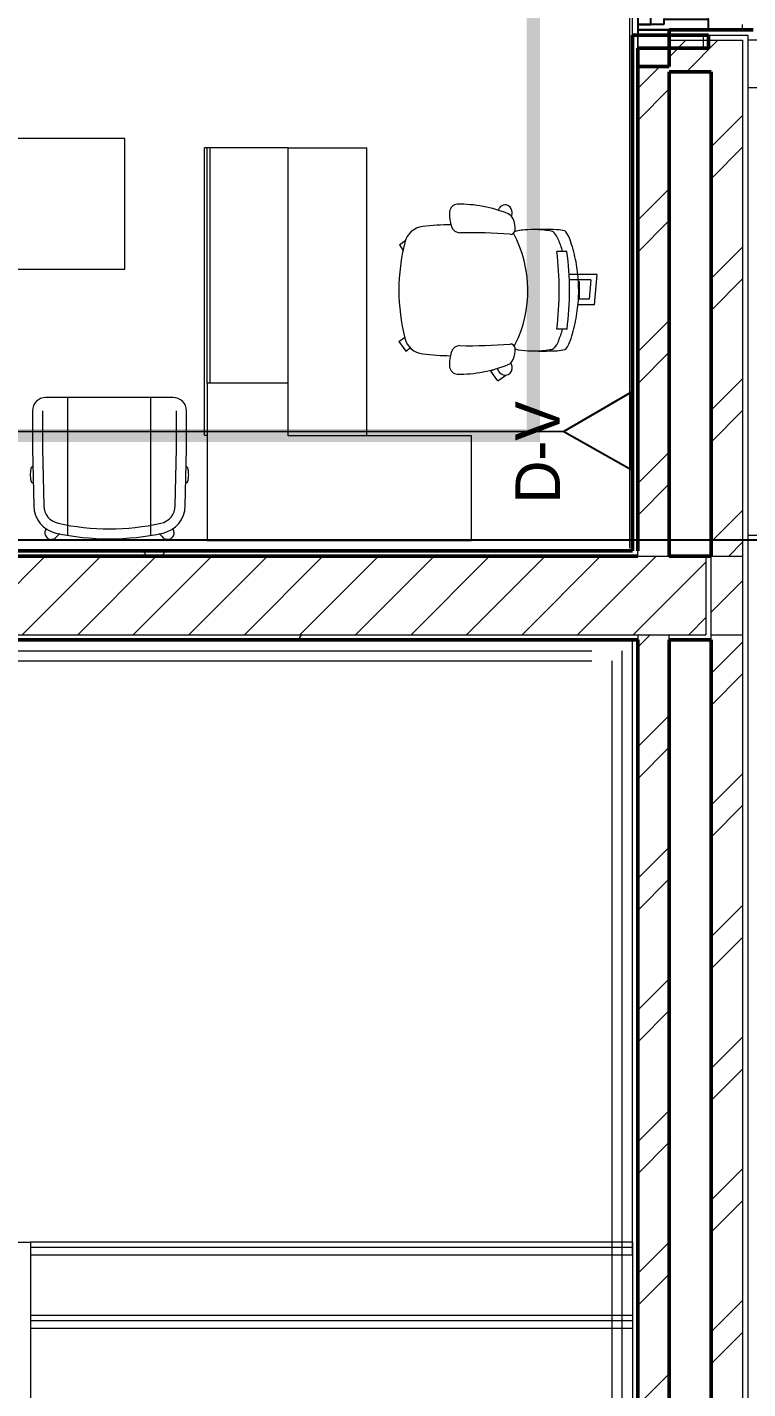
# Model space of a CAD drawing. Header units: millimetres. Extents: x -9358 to 257996, y -67499 to 9117.
# Drawn here: x 14418 to 17170, y -31968 to -26768 of the extents above; entities that cross this region are included whole.
import ezdxf

# ---------------------------------------------------------------- set-up
doc = ezdxf.new("R2010")
doc.units = ezdxf.units.MM
doc.header["$LTSCALE"] = 1000
doc.linetypes.add('Overhead', pattern=[3.96875, 2.38125, -1.5875])
for name, color, linetype, lineweight in [('A-FLR-PAT', 8, 'Continuous', 18), ('A-FRN', 8, 'Continuous', 9), ('A-HND-30', 8, 'Continuous', 9), ('A-HND-30-1', 8, 'Overhead', 9), ('A-ROM-NAM', 8, 'Continuous', 9), ('A-STP-1', 8, 'Overhead', 9), ('A-WAL-CLD', 8, 'Continuous', 9), ('A-WAL-CMU', 8, 'Continuous', 50), ('A-WAL-LOW-20', 8, 'Continuous', 18), ('A-WAL-LOW-30', 8, 'Continuous', 18), ('A-WAL-PAT-1', 8, 'Continuous', 9), ('A-WIN', 8, 'Continuous', 9), ('A-WIN-1', 8, 'Continuous', 25), ('A-WIN-2', 8, 'Continuous', 18)]:
    doc.layers.add(name, color=color, linetype=linetype, lineweight=lineweight)
for name, color, linetype in [('CCTV', 4, 'Continuous'), ('CCTVNET', 6, 'Continuous'), ('DATANET', 4, 'Continuous'), ('F POINT AGN', 7, 'Continuous'), ('Route - rack2', 7, 'Continuous')]:
    doc.layers.add(name, color=color, linetype=linetype)
pattern_1 = [(45, (0, 0), (-251.4472, 251.4472), []), (45, (0, 381), (-251.4472, 251.4472), [])]
pattern_2 = [(0, (0, 0), (812.8, 203.2), [33.528, -576.072, 33.528, -576.072, -3251.2]), (0, (0, 0), (812.8, 203.2), [-1219.2, 33.528, -1185.672, 33.528, -576.072, -1422.4]), (0, (0, 0), (812.8, 203.2), [-3048, 33.528, -372.872, 33.528, -982.472]), (120, (304.8, 101.6), (-582.3764, 602.3054), [33.528, -576.072, 33.528, -576.072, -3251.2]), (120, (304.8, 101.6), (-582.3764, 602.3054), [-1219.2, 33.528, -1185.672, 33.528, -576.072, -1422.4]), (120, (304.8, 101.6), (-582.3764, 602.3054), [-3048, 33.528, -372.872, 33.528, -982.472]), (240, (406.4, 508), (-230.4236, -805.5054), [33.528, -576.072, 33.528, -576.072, -3251.2]), (240, (406.4, 508), (-230.4236, -805.5054), [-1219.2, 33.528, -1185.672, 33.528, -576.072, -1422.4]), (240, (406.4, 508), (-230.4236, -805.5054), [-3048, 33.528, -372.872, 33.528, -982.472])]

# ---------------------------------------------------------------- blocks, each defined once
blk = doc.blocks.new('D-V')
at = {"color": 3}
blk.add_lwpolyline([(1.2, 256.5), (146.9, 0), (-146.9, 0), (1.2, 256.5)], dxfattribs=at)
at = {"layer": 'CCTV', "color": 2}
blk.add_attdef('D-V', (-225.1, 246.5), '', height=170, dxfattribs=at)
blk = doc.blocks.new('Walls 117 - Walls 13-606884-01-Ground Floor Furniture Plan')
at = {"layer": 'A-WAL-PAT-1'}
h = blk.add_hatch(dxfattribs=at)
h.set_pattern_fill('FP_51', color=256, style=0, pattern_type=2)
h.set_pattern_definition([(90, (450, -8700), (-900, 6e-14), [700, -700]), (90, (0, -9400), (-1800, 1e-13), [700, -700]), (0, (0, -9400), (0, 700), [])])
h.paths.add_polyline_path([(730, -10770), (2620, -10770), (2620, -9770), (730, -9770)], flags=0)
h.paths.add_polyline_path([(750, -10250), (756.1, -10176.8), (775.8, -10101.7), (803.6, -10038.2), (843.8, -9976.7), (893.6, -9922.6), (951.6, -9877.5), (1016.2, -9842.5), (1090.7, -9817.8), (1159.9, -9806.5), (1231.7, -9806.5), (1304.2, -9818.6), (1373.8, -9842.5), (1438.4, -9877.5), (1496.4, -9922.6), (1547.4, -9978.5), (1586.4, -10038.2), (1616.9, -10109.5), (1634.2, -10180), (1640, -10250), (1633.9, -10323.2), (1614.2, -10398.3), (1584.1, -10465.3), (1546.2, -10523.3), (1496.4, -10577.4), (1433.8, -10625), (1373.8, -10657.5), (1299.3, -10682.2), (1230.1, -10693.5), (1158.3, -10693.5), (1085.8, -10681.4), (1016.2, -10657.5), (951.6, -10622.5), (891.2, -10574.8), (842.6, -10521.5), (803.6, -10461.8), (774.1, -10394.5), (755.8, -10320), (751.4, -10267.1)], flags=0)
h.paths.add_polyline_path([(1710, -10250), (1716.1, -10176.8), (1735.8, -10101.7), (1763.6, -10038.2), (1803.8, -9976.7), (1854.9, -9921.6), (1914, -9876.2), (1976.2, -9842.5), (2050.7, -9817.8), (2119.9, -9806.5), (2192.2, -9806.6), (2264.2, -9818.6), (2333.8, -9842.5), (2398.4, -9877.5), (2456.4, -9922.6), (2506.2, -9976.7), (2546.4, -10038.2), (2575.9, -10105.5), (2594.2, -10180), (2600, -10250), (2593.9, -10323.2), (2574.2, -10398.3), (2546.4, -10461.8), (2503.3, -10526.4), (2456.4, -10577.4), (2393.8, -10625), (2333.8, -10657.5), (2259.3, -10682.2), (2190.1, -10693.5), (2118.3, -10693.5), (2045.8, -10681.4), (1976.2, -10657.5), (1907.5, -10619.3), (1851.4, -10575), (1803.8, -10523.3), (1763.6, -10461.8), (1734.1, -10394.5), (1715.8, -10320)], flags=0)
at = {"layer": 'A-WAL-LOW-20'}
for p, q in [((730, -9770), (730, -10770)), ((2620, -10770), (2620, -9770)), ((730, -10770), (2620, -10770))]:
    blk.add_line(p, q, dxfattribs=at)
blk = doc.blocks.new('Sliding_Window_Single - 1500 x 2700-2664407-01-Ground Floor Furniture Plan')
at = {"layer": 'A-WIN'}
for p, q in [((-645, 135), (-10, 135)), ((725, 135), (40, 135)), ((40, 135), (725, 135)), ((-10, 85), (-645, 85)), ((40, 85), (675, 85)), ((-10, 35), (-675, 35)), ((675, 35), (40, 35)), ((-675, -135), (705, -135))]:
    blk.add_line(p, q, dxfattribs=at)
at = {"layer": 'A-WIN-1'}
for p, q in [((-715, 135), (-735, 135)), ((-715, 135), (-715, 15)), ((-695, 135), (-715, 135)), ((-715, 15), (-715, 135)), ((-695, 35), (-695, 135)), ((-645, 135), (-695, 135)), ((-695, 135), (-695, 85)), ((-645, 85), (-645, 135)), ((40, 135), (-10, 135)), ((-10, 135), (-10, 85)), ((40, 85), (40, 135)), ((745, 135), (725, 135)), ((725, 135), (725, 35)), ((-695, 85), (-645, 85)), ((-10, 85), (40, 85)), ((40, 85), (-10, 85)), ((-10, 85), (-10, 35)), ((40, 35), (40, 85)), ((725, 85), (675, 85)), ((675, 85), (675, 35)), ((725, 35), (725, 85)), ((-675, 35), (-695, 35)), ((-675, -135), (-675, 35)), ((-10, 35), (40, 35)), ((675, 35), (725, 35)), ((725, 35), (705, 35)), ((705, 35), (705, -135)), ((-715, -135), (-675, -135)), ((705, -135), (745, -135))]:
    blk.add_line(p, q, dxfattribs=at)
at = {"layer": 'A-WIN-2'}
for p, q in [((-10, 120), (-645, 120)), ((-645, 120), (-645, 100)), ((-10, 100), (-10, 120)), ((-645, 100), (-10, 100)), ((675, 70), (40, 70)), ((40, 70), (40, 50)), ((675, 50), (675, 70)), ((40, 50), (675, 50))]:
    blk.add_line(p, q, dxfattribs=at)
blk = doc.blocks.new('Task chair 9554N35 - Task chair 9554N35-733048-01-Ground Floor Furniture Plan')
at = {"layer": 'A-FRN'}
for p, q in [((-59.9, 447.8), (56.2, 437.7)), ((-59.9, 447.8), (-59.9, 341.6)), ((-40.1, 424.9), (-40.1, 342.5)), ((-40.1, 424.9), (34.3, 418.4)), ((34.3, 418.4), (34.3, 377)), ((56.2, 437.7), (56.2, 375.4)), ((-33.2, 380), (34.3, 380)), ((-33.2, 377), (-33.2, 380)), ((-148.6, 333.2), (-148.6, 294.8)), ((148.6, 333.5), (148.6, 294.8)), ((208.7, 134.6), (213.5, 132.2)), ((346.3, 69.3), (309.5, 42.5)), ((346.3, 69.3), (324.3, 99.6)), ((309.5, 42.5), (303.3, 51.1)), ((-172.9, -306.8), (-189.9, -284.3)), ((-172.9, -306.8), (-153.2, -293.1)), ((196.3, -309), (180.3, -287)), ((196.3, -309), (233.1, -282.3)), ((233.1, -282.3), (220.5, -265))]:
    blk.add_line(p, q, dxfattribs=at)
for centre, radius, start, end in [((18.2, -231.9), 573.4, 106.914, 111.6297), ((1, -773.4), 1116.7, 82.4068, 97.6988), ((-18.2, -231.9), 573.4, 68.3703, 73.086), ((1424.9, 239.6), 1657.1, 178.0847, 181.9153), ((192.1, 200.6), 424.1, 170.8754, 178.7196), ((-202, 267.3), 24.7, 131.8566, 178.735), ((0, -988.3), 1291.7, 83.3947, 96.6053), ((202, 267.3), 24.7, 1.265, 48.1434), ((-192.1, 200.6), 424.1, 1.2804, 9.1246), ((-1424.9, 239.6), 1657.1, 358.0847, 1.9153), ((-5.9, 191.7), 225.5, 181.9153, 194.9895), ((1.2, -277.4), 461.4, 63.2725, 118.3184), ((5.9, 191.7), 225.5, 345.5179, 358.0847), ((157.4, -76.4), 485.9, 157.6228, 181.0987), ((-301, 96.7), 25.2, 129.5798, 236.5879), ((-296.1, 90.9), 32.8, 82.4202, 129.5798), ((-257.7, 94.4), 37, 114.5757, 157.5185), ((-304.4, 28.7), 95.5, 76.8701, 82.4202), ((-239, 54.3), 81.3, 83.0715, 114.7933), ((-231.5, 117.1), 18, 357.6261, 82.7084), ((1706.6, -39.8), 1926.5, 175.3495, 181.0799), ((223.3, 117.1), 18, 97.2916, 182.3739), ((-1714.8, -39.8), 1926.5, 358.9201, 4.6505), ((230.8, 54.3), 81.3, 65.2067, 96.9285), ((249.5, 94.4), 37, 22.4815, 65.4243), ((351.4, -138.5), 268.8, 102.9497, 106.1735), ((-165.6, -76.4), 485.9, 358.9013, 22.3772), ((297.3, 97.1), 27.1, 305.0503, 102.9497), ((-270.6, 142.7), 80.3, 236.5879, 244.0605), ((266.7, 140.7), 80.4, 293.4562, 305.0503), ((-298.4, -85.1), 30, 181.1693, 265.615), ((-253.5, -75.2), 34, 289.5716, 358.4217), ((245.3, -75.2), 34, 181.5783, 250.4284), ((290.2, -85.1), 30, 274.385, 358.8307), ((-289.7, 26.9), 142.3, 265.5931, 289.5716), ((875.8, -92.8), 1126, 180.8613, 186.3586), ((281.6, 26.9), 142.3, 250.4284, 257.1593), ((-875.8, -92.8), 1126, 353.6414, 359.0315), ((281.6, 26.9), 142.3, 257.1593, 274.4069), ((-163.7, -208.7), 80, 186.3586, 256.0584), ((163.7, -208.7), 80, 283.9417, 353.6414), ((0, 450.7), 759.4, 256.0584, 283.9417)]:
    blk.add_arc(centre, radius, start, end, dxfattribs=at)
for centre, major_axis, ratio, start_param, end_param in [((2833.6, 1083.6), (3058.7, 867.3), 0.246692, 3.007939, 3.042807), ((-182.4, 335.9), (44.1, 13.7), 0.260293, 1.734544, 2.951577), ((182.6, 337.1), (-43.9, 14.1), 0.248418, 3.3294, 4.551375), ((-2839.6, 1069.5), (-3064.8, 850.5), 0.246639, 3.238935, 3.272795), ((-2833.6, 1083.6), (-3058.7, 867.3), 0.246692, 3.240378, 3.275247), ((-178.1, 286.4), (48, 16.7), 0.376203, 1.755174, 2.42563), ((178.1, 286.7), (-48.1, 16.1), 0.383717, 3.814978, 4.524085)]:
    blk.add_ellipse(centre, major_axis=major_axis, ratio=ratio, start_param=start_param, end_param=end_param, dxfattribs=at)
blk.add_open_spline([(193.1, 345.6), (180.8, 349.8), (155.9, 357.6), (104.9, 369.7), (39.6, 378.5), (-39.7, 378.4), (-105, 369.4), (-155.9, 357.1), (-180.8, 349.3), (-193.1, 344.9)], degree=3, knots=[0, 0, 0, 0, 0.1, 0.2, 0.4, 0.6, 0.8, 0.9, 1, 1, 1, 1], dxfattribs=at)
blk = doc.blocks.new('secretary office - manager office -1 2-1846452-01-Ground Floor Furniture Plan')
at = {"layer": 'A-FRN'}
for p, q in [((-548, 320), (550, 320)), ((-548, 320), (-548, 310)), ((550, 310), (550, 320)), ((-360, 310), (-950, 310)), ((-950, 310), (-950, 300)), ((-950, 300), (-950, -700)), ((-350, 310), (-360, 310)), ((-350, 0), (-350, 310)), ((-350, 310), (550, 310)), ((550, 300), (-350, 300)), ((550, 300), (-350, 300)), ((550, 300), (550, 310)), ((550, 0), (550, 300)), ((-550, -700), (-550, 0)), ((-550, 0), (-350, 0)), ((-350, 0), (550, 0)), ((550, 0), (550, -300)), ((-550, -300), (550, -300)), ((-950, -700), (-550, -700))]:
    blk.add_line(p, q, dxfattribs=at)
blk = doc.blocks.new('Scoop_Conference_Swivel_Chair_14893 - Scoop_Conference_Swivel_Chair_14893-746239-01-Ground Floor Furniture Plan')
at = {"layer": 'A-FRN'}
for p, q in [((243.1, 190.7), (-243.1, 190.7)), ((-158.6, -336.1), (-158.6, 190.7)), ((158.6, -336.1), (158.6, 190.7)), ((-293.9, 139.9), (-293.9, -5.1)), ((-255.8, 139.9), (-255.8, -4.7)), ((255.8, -4.7), (255.8, 139.9)), ((293.9, -5.1), (293.9, 139.9)), ((-293.9, -5.1), (-289.4, -224)), ((-255.8, -4.7), (-251.3, -223.2)), ((251.3, -223.2), (255.8, -4.7)), ((289.4, -224), (293.9, -5.1)), ((-292.5, -74.7), (-296, -74.7)), ((296, -74.7), (292.5, -74.7)), ((-296, -134.7), (-291.2, -134.7)), ((291.2, -134.7), (296, -134.7))]:
    blk.add_line(p, q, dxfattribs=at)
for centre, radius, start, end in [((-243.1, 139.9), 50.8, 90, 180), ((243.1, 139.9), 50.8, 0, 90), ((-181.4, -221.7), 108, 181.1926, 257.6483), ((-181.4, -221.7), 69.8, 181.1926, 257.6483), ((181.4, -221.7), 69.9, 282.3517, 358.8074), ((181.4, -221.7), 108, 282.3517, 358.8074), ((0, 606.8), 918, 257.6483, 282.3517), ((-221.9, -326.6), 24.9, 185.2328, 189), ((-221.9, -326.6), 24.9, 221.5152, 225), ((-221.9, -326.6), 24.9, 225, 228.4875), ((-221.9, -326.6), 24.9, 261, 264.7647), ((0, 606.8), 956.1, 257.6483, 282.3517)]:
    blk.add_arc(centre, radius, start, end, dxfattribs=at)
for points, knots in [([(-296, -134.7), (-296.5, -134.7), (-297.2, -133.8), (-298.3, -130.8), (-299, -127.8), (-299.8, -124.1), (-300.6, -118.4), (-301.3, -110), (-301.3, -99.3), (-300.6, -91), (-299.8, -85.2), (-299, -81.5), (-298.3, -78.5), (-297.2, -75.6), (-296.5, -74.7), (-296, -74.7)], [-1, -1, -1, -1, -0.888889, -0.833333, -0.777778, -0.722222, -0.666667, -0.555556, -0.444444, -0.333333, -0.277778, -0.222222, -0.166667, -0.111111, 0, 0, 0, 0]), ([(296, -74.7), (296.5, -74.7), (297.2, -75.6), (298.3, -78.5), (299, -81.5), (299.8, -85.2), (300.6, -91), (301.3, -99.3), (301.3, -110), (300.6, -118.4), (299.8, -124.1), (299, -127.8), (298.3, -130.8), (297.2, -133.8), (296.5, -134.7), (296, -134.7)], [-1, -1, -1, -1, -0.888889, -0.833333, -0.777778, -0.722222, -0.666667, -0.555556, -0.444444, -0.333333, -0.277778, -0.222222, -0.166667, -0.111111, 0, 0, 0, 0]), ([(-241.2, -310.9), (-242, -311.9), (-243.3, -313.8), (-244.9, -316.9), (-245.9, -320), (-246.6, -323.2), (-246.9, -327.5), (-246.1, -333.7), (-242.7, -341.1), (-236.4, -347.4), (-228.3, -351.1), (-219.5, -351.8), (-211.1, -349.5), (-206.3, -346.2), (-204.3, -344.2)], [-0.9668069, -0.9668069, -0.9668069, -0.9668069, -0.9166667, -0.875, -0.8333333, -0.7916667, -0.75, -0.6666667, -0.5555556, -0.4444444, -0.3333333, -0.2222222, -0.1111111, 0, 0, 0, 0]), ([(239.5, -344.2), (241.3, -342.3), (244.5, -337.9), (246.9, -330.3), (246.8, -322.4), (244.6, -315.8), (242.3, -312.2), (241.2, -310.9)], [-1, -1, -1, -1, -0.8, -0.6, -0.4, -0.2, -0.0666114, -0.0666114, -0.0666114, -0.0666114]), ([(204.3, -344.2), (206.3, -346.1), (210.8, -349.3), (219.8, -352), (230.2, -350.9), (236.8, -346.8), (239.5, -344.2)], [-1, -1, -1, -1, -0.785714, -0.571429, -0.285714, 0, 0, 0, 0])]:
    blk.add_open_spline(points, degree=3, knots=knots, dxfattribs=at)
for points in [[(-204.3, -344.2), (-199.5, -339.3), (-194.6, -334.4), (-189.8, -329.6)], [(189.8, -329.6), (194.6, -334.4), (199.5, -339.3), (204.3, -344.2)]]:
    blk.add_open_spline(points, degree=3, dxfattribs=at)
blk = doc.blocks.new('Railing - Railing-2827535-01-Ground Floor Furniture Plan')
at = {"layer": 'A-HND-30-1'}
for p, q in [((14193.3, -29001.4), (16688.6, -29001.4)), ((16688.6, -29001.4), (16688.6, -30980)), ((14193.3, -29039.4), (16650.6, -29039.4)), ((16650.6, -29039.4), (16650.6, -30980)), ((16650.6, -30980), (16650.6, -31260)), ((16688.6, -30980), (16688.6, -31260)), ((16650.6, -31260), (16650.6, -34340)), ((16688.6, -31260), (16688.6, -34340))]:
    blk.add_line(p, q, dxfattribs=at)
blk = doc.blocks.new('M_Room Tag_Small - M_Room Tag_Small-919701-01-Ground Floor Furniture Plan')
at = {"layer": 'A-ROM-NAM'}
for p, q in [((9, 2.5), (-9, 2.5)), ((-9, 2.5), (-9, -2.5)), ((9, -2.5), (9, 2.5)), ((-9, -2.5), (9, -2.5))]:
    blk.add_line(p, q, dxfattribs=at)
blk = doc.blocks.new('G')
at = {"layer": 'A-WAL-PAT-1'}
h = blk.add_hatch(dxfattribs=at)
h.set_pattern_fill('FP_2', color=256, style=0, pattern_type=2)
h.set_pattern_definition(pattern_2)
h.paths.add_polyline_path([(16750, -28620), (16750, -26650), (16730, -26650), (16730, -28620)], flags=0)
h.paths.add_polyline_path([(16730, -25150), (16750, -25150), (16750, -24660), (16730, -24660), (16730, -24927.1)], flags=0)
h = blk.add_hatch(dxfattribs=at)
h.set_pattern_fill('FP_1', color=256, style=0, pattern_type=2)
h.set_pattern_definition(pattern_1)
h.paths.add_polyline_path([(17150, -26790), (17150, -26670), (16870, -26670), (16870, -26790), (17092.3, -26790)], flags=0)
h = blk.add_hatch(dxfattribs=at)
h.set_pattern_fill('FP_1', color=256, style=0, pattern_type=2)
h.set_pattern_definition(pattern_1)
h.paths.add_polyline_path([(16750, -34770), (16870, -34770), (16870, -28940), (16750, -28940), (16750, -34650)], flags=0)
h.paths.add_polyline_path([(16870, -28640), (16870, -26770), (16750, -26770), (16750, -28640), (16846.5, -28640)], flags=0)
h = blk.add_hatch(dxfattribs=at)
h.set_pattern_fill('FP_1', color=256, style=0, pattern_type=2)
h.set_pattern_definition(pattern_1)
h.paths.add_polyline_path([(17030, -34650), (17150, -34650), (17150, -28940), (17030, -28940), (17030, -34322.6)], flags=0)
h.paths.add_polyline_path([(17030, -28640), (17150, -28640), (17150, -26790), (17030, -26790), (17030, -28540.7)], flags=0)
h = blk.add_hatch(dxfattribs=at)
h.set_pattern_fill('FP_2', color=256, style=0, pattern_type=2)
h.set_pattern_definition(pattern_2)
h.paths.add_polyline_path([(10760, -28640), (16750, -28640), (16750, -28620), (10760, -28620)], flags=0)
h = blk.add_hatch(dxfattribs=at)
h.set_pattern_fill('FP_4', color=256, style=0, pattern_type=2)
h.set_pattern_definition([(45, (0, 0), (-106.066, 106.066), [])])
h.paths.add_polyline_path([(17030, -28940), (17150, -28940), (17150, -28640), (17030, -28640)], flags=0)
h.paths.add_polyline_path([(16750, -28940), (17010, -28940), (17010, -28640), (10940, -28640), (10940, -28940), (15863.4, -28940)], flags=0)
h = blk.add_hatch(dxfattribs=at)
h.set_pattern_fill('FP_2', color=256, style=0, pattern_type=2)
h.set_pattern_definition(pattern_2)
h.paths.add_polyline_path([(16870, -28960), (17030, -28960), (17030, -28640), (17010, -28640), (17010, -28940), (16870, -28940)], flags=0)
h.paths.add_polyline_path([(16750, -28960), (16750, -28940), (10960, -28940), (10960, -28960), (15863.4, -28960)], flags=0)
at = {"layer": 'A-FLR-PAT'}
blk.add_line((17150, -26630), (17150, -26610), dxfattribs=at)
at = {"layer": 'A-STP-1'}
for p, q in [((16730, -28960), (14193.3, -28960)), ((16730, -28960), (14243.3, -28960)), ((16730, -31260), (16730, -28960)), ((16730, -31310), (16730, -28960)), ((14193.3, -31260), (14430, -31260)), ((14243.3, -31260), (14430, -31260)), ((16730, -31260), (14430, -31260)), ((14430, -31260), (14430, -34620)), ((14430, -31260), (14430, -31310)), ((16730, -31280), (14430, -31280)), ((16730, -31260), (16730, -34620)), ((16730, -31310), (14430, -31310)), ((14430, -31310), (14430, -34670)), ((16730, -31310), (14430, -31310)), ((16730, -31310), (16730, -34670)), ((16730, -31540), (14430, -31540)), ((16730, -31560), (14430, -31560)), ((16730, -31590), (14430, -31590)), ((16730, -31590), (14430, -31590))]:
    blk.add_line(p, q, dxfattribs=at)
at = {"layer": 'A-WAL-CLD'}
for p, q in [((16750, -26650), (16750, -26700)), ((16750, -26700), (16750, -26650)), ((16870, -26670), (17150, -26670)), ((17000, -26650), (17000, -26700)), ((17020, -26650), (17170, -26650)), ((17150, -26670), (17150, -34770)), ((17170, -26650), (17170, -34790)), ((16750, -28640), (16750, -28620)), ((16750, -28640), (16870, -28640)), ((17010, -28640), (17010, -28940)), ((17030, -28640), (17150, -28640)), ((17030, -28960), (17030, -28640)), ((10940, -28940), (17010, -28940)), ((16750, -28940), (16750, -28960)), ((16870, -28960), (16870, -28940)), ((17030, -28940), (17150, -28940))]:
    blk.add_line(p, q, dxfattribs=at)
at = {"layer": 'A-WAL-CMU'}
for p, q in [((16750, -26650), (16730, -26650)), ((16730, -26650), (16730, -28620)), ((17020, -26650), (16750, -26650)), ((17190, -26630), (16870, -26630)), ((16870, -26630), (16870, -26770)), ((17020, -26700), (17020, -26650)), ((16750, -26700), (17020, -26700)), ((16750, -28620), (16750, -26700)), ((16870, -26770), (16750, -26770)), ((16870, -28640), (16870, -26790)), ((16870, -26790), (17030, -26790)), ((17030, -26790), (17030, -28640)), ((16730, -28620), (10780, -28620)), ((16750, -28640), (10780, -28640)), ((10780, -28640), (16750, -28640)), ((17030, -28640), (16870, -28640)), ((10960, -28960), (16750, -28960)), ((16750, -28960), (16750, -34650)), ((16870, -34650), (16870, -28960)), ((16870, -28960), (17030, -28960)), ((17030, -28960), (17030, -34650))]:
    blk.add_line(p, q, dxfattribs=at)
at = {"layer": 'A-WAL-LOW-30'}
for p, q in [((16720, -28610), (16720, -24690)), ((16730, -26650), (16730, -25150))]:
    blk.add_line(p, q, dxfattribs=at)
at = {"layer": 'A-FRN'}
for name, p, rotation in [('secretary office - manager office -1 2-1846452-01-Ground Floor Furniture Plan', (15415, -27630), 89.9999999999977), ('Task chair 9554N35 - Task chair 9554N35-733048-01-Ground Floor Furniture Plan', (16146.2, -27624.5), 270.0000000000025), ('Scoop_Conference_Swivel_Chair_14893 - Scoop_Conference_Swivel_Chair_14893-746239-01-Ground Floor Furniture Plan', (14732.1, -28224.5), 3.4931760347e-05)]:
    blk.add_blockref(name, p, dxfattribs=dict(at, rotation=rotation))
at = {"layer": 'A-HND-30'}
blk.add_blockref('Railing - Railing-2827535-01-Ground Floor Furniture Plan', (0, 0), dxfattribs=at)
at = {"layer": 'A-ROM-NAM', "xscale": 99.99999999999991, "yscale": 99.99999999999991, "zscale": 99.99999999999991}
blk.add_blockref('M_Room Tag_Small - M_Room Tag_Small-919701-01-Ground Floor Furniture Plan', (13890.3, -27294.5), dxfattribs=at)
at = {"layer": 'A-WAL-LOW-20', "rotation": 89.99999999999991}
blk.add_blockref('Walls 117 - Walls 13-606884-01-Ground Floor Furniture Plan', (7400, -29290), dxfattribs=at)
at = {"layer": 'A-WIN', "rotation": 90.00000000000033}
blk.add_blockref('Sliding_Window_Single - 1500 x 2700-2664407-01-Ground Floor Furniture Plan', (16885, -25915), dxfattribs=at)
blk = doc.blocks.new('RACK 2- ROUTE .')
at = {"layer": 'F POINT AGN', "color": 1, "const_width": 50}
blk.add_lwpolyline([(16171, -16739), (16171, -20216), (9622, -20216), (9622, -21991), (16416, -21991), (16416, -24008), (11394, -24008), (11394, -22138), (9622, -22138), (9622, -27802), (11345, -27802), (11345, -25178), (16351, -25178), (16351, -28327), (9515, -28327), (9515, -37790), (9515, -37790)], dxfattribs=at)

msp = doc.modelspace()

# ---------------------------------------------------------------- block references
msp.add_blockref('G', (0, -148.1))

# ---------------------------------------------------------------- next in the draw order: linework, layer by layer
at = {"layer": 'CCTVNET', "color": 3}
msp.add_line((17711.5, -28726.7), (8723, -28726.7), dxfattribs=at)
at = {"layer": 'DATANET', "color": 3}
msp.add_lwpolyline([(16469, -28312), (8485, -28313.1)], dxfattribs=at)

# ---------------------------------------------------------------- next in the draw order: block references
ref = msp.add_blockref('D-V', (16724, -28310), dxfattribs=dict(at, xscale=-1, rotation=90.1797294234843))
ref.add_attrib('D-V', 'D-V', (16452.9, -28586.9), dxfattribs={"layer": 'CCTV', "color": 3, "height": 170, "rotation": 90.1797})
at = {"layer": 'Route - rack2', "color": 1}
msp.add_blockref('RACK 2- ROUTE .', (0, 0), dxfattribs=at)

doc.saveas('drawing.dxf')
